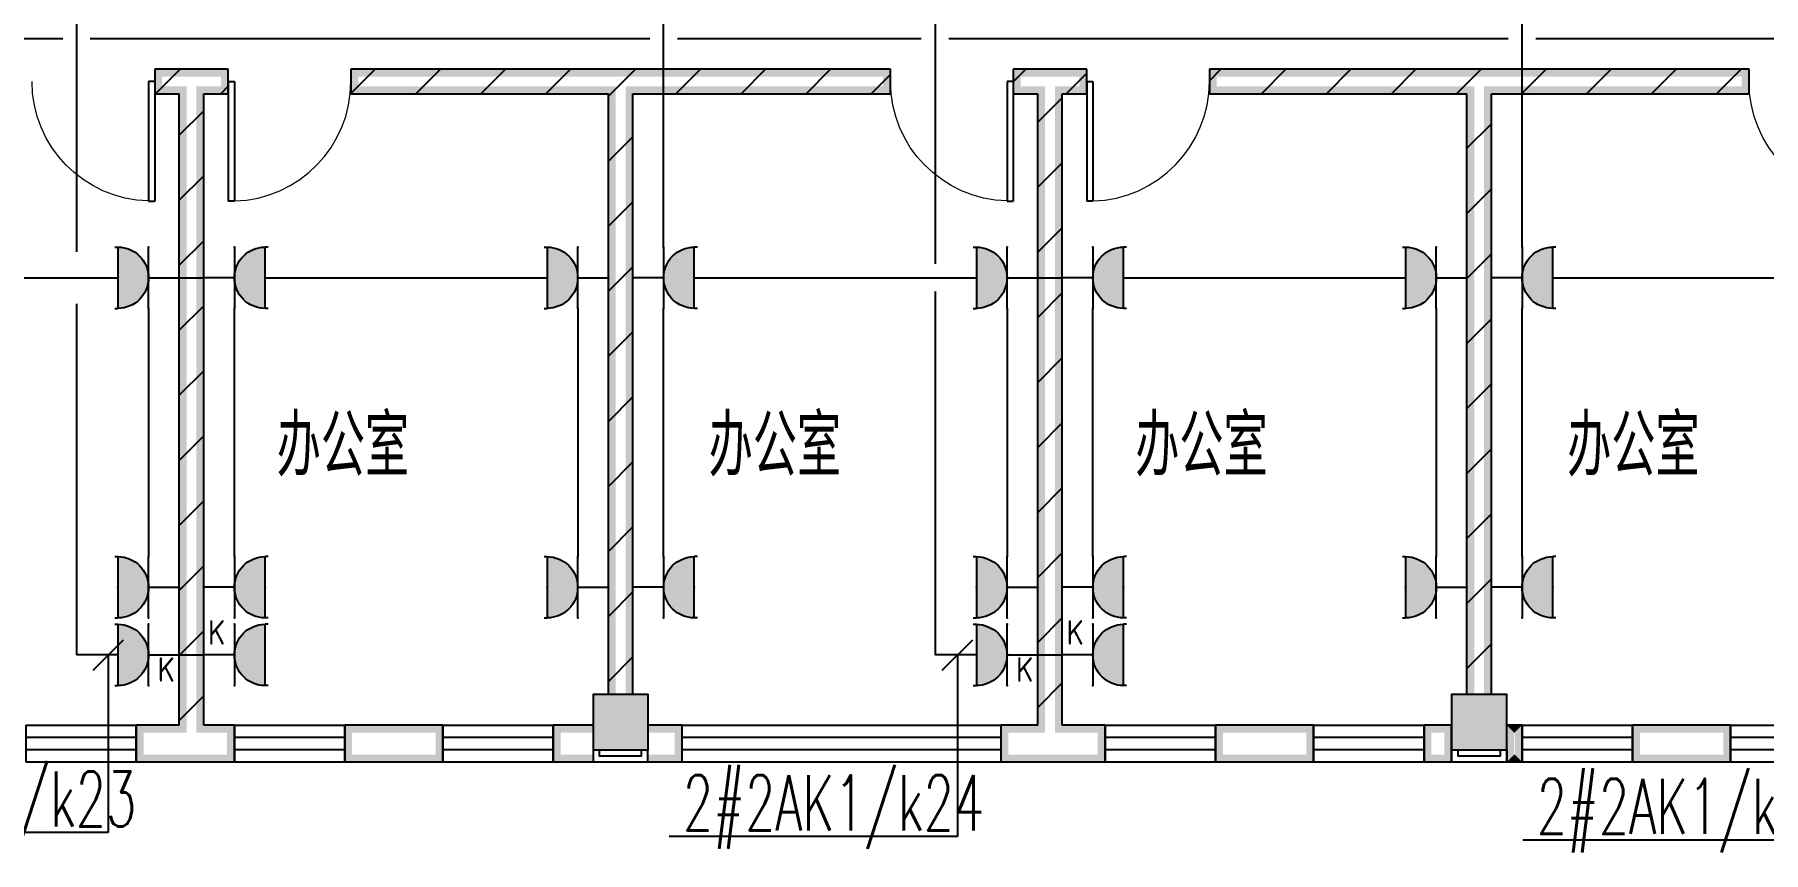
# Model space of a CAD drawing. Extents: x 101023 to 279373, y -114511 to 293844.
# Drawn here: x 201701 to 215797, y 131351 to 138021 of the extents above; entities that cross this region are included whole.
import ezdxf
from ezdxf.enums import TextEntityAlignment as Align

# ---------------------------------------------------------------- set-up
doc = ezdxf.new("R2010")
doc.units = 0
doc.header["$LTSCALE"] = 1000
doc.header["$MEASUREMENT"] = 0
for name, color, linetype in [('A-WALL-PATT', 252, 'Continuous'), ('COLUMN', 2, 'Continuous'), ('DIM-照明', 3, 'Continuous'), ('EQUIP-插座', 3, 'Continuous'), ('PUB_HATCH', 8, 'Continuous'), ('PUB_TEXT', 7, 'Continuous'), ('PUB_WALL', 2, 'Continuous'), ('STAIR', 2, 'Continuous'), ('WALL', 2, 'Continuous'), ('WINDOW', 2, 'Continuous'), ('WIRE-照明', 6, 'Continuous')]:
    doc.layers.add(name, color=color, linetype=linetype)
doc.styles.add('_TEL_ATTDEF', font='gbenor', dxfattribs={"bigfont": 'gbcbig'})
doc.styles.add('_TEL_DIM', font='simplex.shx', dxfattribs={"width": 0.8, "height": 3.5, "bigfont": 'gbcbig.shx'})
doc.styles.get("Standard").update_dxf_attribs({"font": 'simplex.shx', "width": 0.8, "bigfont": 'gbcbig.shx'})
pattern_1 = [(45, (-906447.23, -635367.28), (-265.16515, 265.16515), [])]

# ---------------------------------------------------------------- blocks, each defined once
blk = doc.blocks.new('$equip$00001237')
for p, q in [((-0.5, 1.05), (-0.5, 1)), ((-0.5, 1), (0.5, 1)), ((0.5, 1.05), (0.5, 1)), ((0.5, 0.5), (-0.5, 0.5)), ((0, 0.5), (0, 0))]:
    blk.add_line(p, q)
blk.add_arc((0, 1), 0.5, 180, 0)
for p in [(0, 1), (-0.5, 0.5), (0.5, 0.5), (0, 0)]:
    blk.add_point(p)
for points in [[(0.433, 0.75), (-0.433, 0.75), (0.5, 1), (-0.5, 1)], [(0.25, 0.567), (-0.25, 0.567), (0.433, 0.75), (-0.433, 0.75)], [(0, 0.5), (0, 0.5), (0.25, 0.567), (-0.25, 0.567)]]:
    blk.add_solid(points)
at = {"flags": 9}
blk.add_attdef('A', (0, 0), '', height=0.00002, dxfattribs=at)
blk = doc.blocks.new('$equip$00001764')
for p, q in [((-0.5, 1.05), (-0.5, 1)), ((-0.5, 1), (0.5, 1)), ((0.5, 1.05), (0.5, 1)), ((0.5, 0.5), (-0.5, 0.5)), ((0, 0.5), (0, 0))]:
    blk.add_line(p, q)
blk.add_arc((0, 1), 0.5, 180, 0)
for p in [(-0.5, 0.5), (0.5, 0.5), (0, 0)]:
    blk.add_point(p)
for points in [[(0.433, 0.75), (-0.433, 0.75), (0.5, 1), (-0.5, 1)], [(0.25, 0.567), (-0.25, 0.567), (0.433, 0.75), (-0.433, 0.75)], [(0, 0.5), (0, 0.5), (0.25, 0.567), (-0.25, 0.567)]]:
    blk.add_solid(points)
at = {"color": 7, "style": '_TEL_DIM'}
blk.add_attdef('$TEXT$', text='', height=0.4, dxfattribs=at).set_placement((0.303, 0.211), align=Align.MIDDLE_CENTER)
at = {"color": 7, "style": '_TEL_DIM', "flags": 1}
blk.add_attdef('A', text='', height=0.00002, dxfattribs=at).set_placement((0, 0), align=Align.MIDDLE_CENTER)
blk = doc.blocks.new('$WINLIB2D$00000001')
at = {"color": 0}
for points in [[(-0.5, 0.5), (-0.5, -0.5)], [(-0.5, 0.5), (0.5, 0.5)], [(0.5, -0.5), (0.5, 0.5)], [(0.5, 0.1667), (-0.5, 0.1667)], [(0.5, -0.1667), (-0.5, -0.1667)], [(-0.5, -0.5), (0.5, -0.5)]]:
    blk.add_lwpolyline(points, dxfattribs=at)
blk = doc.blocks.new('_FZH')
blk.add_lwpolyline([(-0.5, -0.5), (0.5, -0.5), (0.5, 0.5), (-0.5, 0.5)], close=True)
at = {"layer": 'PUB_HATCH'}
blk.add_solid([(-0.5, -0.5), (0.5, -0.5), (-0.5, 0.5), (0.5, 0.5)], dxfattribs=at)
blk = doc.blocks.new('$DorLib2D$00000001')
for p, q in [((0.45, 0.975), (0.5, 0.975)), ((0.45, 0), (0.45, 0.975)), ((0.5, 0), (0.5, 0.975)), ((0.5, 0), (0.45, 0))]:
    blk.add_line(p, q)
at = {"lineweight": 13}
blk.add_arc((0.475, 0), 0.975, 91.4693, 180, dxfattribs=at)
blk = doc.blocks.new('A$C54854E18')
at = {"layer": 'A-WALL-PATT'}
h = blk.add_hatch(dxfattribs=at)
h.set_pattern_fill('普通砖', color=256, scale=150, style=0)
h.set_pattern_definition(pattern_1)
h.paths.add_polyline_path([(86699.9, 90322.2), (86699.9, 90455.5), (86399.9, 90455.5), (86399.9, 90255.5), (86599.9, 90255.5), (86659.9, 90315.5)])
h = blk.add_hatch(dxfattribs=at)
h.set_pattern_fill('普通砖', color=256, scale=150, style=0)
h.set_pattern_definition(pattern_1)
h.paths.add_polyline_path([(86739.9, 90315.5), (86799.9, 90255.5), (86999.9, 90255.5), (86999.9, 90455.5), (86699.9, 90455.5), (86699.9, 90322.2)])
h = blk.add_hatch(dxfattribs=at)
h.set_pattern_fill('普通砖', color=256, scale=150, style=0)
h.set_pattern_definition(pattern_1)
h.paths.add_polyline_path([(90200, 90322.2), (90200, 90455.5), (87999.9, 90455.5), (87999.9, 90255.5), (90100, 90255.5), (90160, 90315.5)])
h = blk.add_hatch(dxfattribs=at)
h.set_pattern_fill('普通砖', color=256, scale=150, style=0)
h.set_pattern_definition(pattern_1)
h.paths.add_polyline_path([(90240, 90315.5), (90300, 90255.5), (92399.9, 90255.5), (92399.9, 90455.5), (90200, 90455.5), (90200, 90322.2)])
h = blk.add_hatch(dxfattribs=at)
h.set_pattern_fill('普通砖', color=256, scale=150, style=0)
h.set_pattern_definition(pattern_1)
h.paths.add_polyline_path([(93699.9, 90322.2), (93699.9, 90455.5), (93399.9, 90455.5), (93399.9, 90255.5), (93599.9, 90255.5), (93659.9, 90315.5)])
h = blk.add_hatch(dxfattribs=at)
h.set_pattern_fill('普通砖', color=256, scale=150, style=0)
h.set_pattern_definition(pattern_1)
h.paths.add_polyline_path([(93739.9, 90315.5), (93799.9, 90255.5), (93999.9, 90255.5), (93999.9, 90455.5), (93699.9, 90455.5), (93699.9, 90322.2)])
h = blk.add_hatch(dxfattribs=at)
h.set_pattern_fill('普通砖', color=256, scale=150, style=0)
h.set_pattern_definition(pattern_1)
h.paths.add_polyline_path([(97199.9, 90322.2), (97199.9, 90455.5), (94999.9, 90455.5), (94999.9, 90255.5), (97099.9, 90255.5), (97159.9, 90315.5)])
h = blk.add_hatch(dxfattribs=at)
h.set_pattern_fill('普通砖', color=256, scale=150, style=0)
h.set_pattern_definition(pattern_1)
h.paths.add_polyline_path([(97239.9, 90315.5), (97299.9, 90255.5), (99399.9, 90255.5), (99399.9, 90455.5), (97199.9, 90455.5), (97199.9, 90322.2)])
h = blk.add_hatch(dxfattribs=at)
h.set_pattern_fill('普通砖', color=256, scale=150, style=0)
h.set_pattern_definition(pattern_1)
h.paths.add_polyline_path([(86699.9, 85005.5), (86799.9, 85105.5), (86799.9, 90255.5), (86739.9, 90315.5), (86699.9, 90322.2), (86659.9, 90315.5), (86599.9, 90255.5), (86599.9, 85105.5)])
h = blk.add_hatch(dxfattribs=at)
h.set_pattern_fill('普通砖', color=256, scale=150, style=0)
h.set_pattern_definition(pattern_1)
h.paths.add_polyline_path([(90100, 85355.5), (90300, 85355.5), (90300, 90255.5), (90240, 90315.5), (90200, 90322.2), (90160, 90315.5), (90100, 90255.5)])
h = blk.add_hatch(dxfattribs=at)
h.set_pattern_fill('普通砖', color=256, scale=150, style=0)
h.set_pattern_definition(pattern_1)
h.paths.add_polyline_path([(93699.9, 85005.5), (93799.9, 85105.5), (93799.9, 90255.5), (93739.9, 90315.5), (93699.9, 90322.2), (93659.9, 90315.5), (93599.9, 90255.5), (93599.9, 85105.5)])
h = blk.add_hatch(dxfattribs=at)
h.set_pattern_fill('普通砖', color=256, scale=150, style=0)
h.set_pattern_definition(pattern_1)
h.paths.add_polyline_path([(97099.9, 85355.5), (97299.9, 85355.5), (97299.9, 90255.5), (97239.9, 90315.5), (97199.9, 90322.2), (97159.9, 90315.5), (97099.9, 90255.5)])
at = {"layer": 'PUB_WALL'}
for points in [[(86699.9, 90455.5), (86399.9, 90455.5), (86459.9, 90395.5), (86699.9, 90395.5)], [(86399.9, 90455.5), (86399.9, 90255.5), (86459.9, 90315.5), (86459.9, 90395.5)], [(86999.9, 90455.5), (86699.9, 90455.5), (86699.9, 90395.5), (86939.9, 90395.5)], [(86999.9, 90255.5), (86999.9, 90455.5), (86939.9, 90395.5), (86939.9, 90315.5)], [(90200, 90455.5), (87999.9, 90455.5), (88059.9, 90395.5), (90200, 90395.5)], [(87999.9, 90455.5), (87999.9, 90255.5), (88059.9, 90315.5), (88059.9, 90395.5)], [(92399.9, 90455.5), (90200, 90455.5), (90200, 90395.5), (92339.9, 90395.5)], [(92399.9, 90255.5), (92399.9, 90455.5), (92339.9, 90395.5), (92339.9, 90315.5)], [(93699.9, 90455.5), (93399.9, 90455.5), (93459.9, 90395.5), (93699.9, 90395.5)], [(93399.9, 90455.5), (93399.9, 90255.5), (93459.9, 90315.5), (93459.9, 90395.5)], [(93999.9, 90455.5), (93699.9, 90455.5), (93699.9, 90395.5), (93939.9, 90395.5)], [(93999.9, 90255.5), (93999.9, 90455.5), (93939.9, 90395.5), (93939.9, 90315.5)], [(97199.9, 90455.5), (94999.9, 90455.5), (95059.9, 90395.5), (97199.9, 90395.5)], [(94999.9, 90455.5), (94999.9, 90255.5), (95059.9, 90315.5), (95059.9, 90395.5)], [(99399.9, 90455.5), (97199.9, 90455.5), (97199.9, 90395.5), (99339.9, 90395.5)], [(99399.9, 90255.5), (99399.9, 90455.5), (99339.9, 90395.5), (99339.9, 90315.5)], [(86399.9, 90255.5), (86599.9, 90255.5), (86659.9, 90315.5), (86459.9, 90315.5)], [(86599.9, 85105.5), (86599.9, 90255.5), (86659.9, 90315.5), (86659.9, 85045.5)], [(86799.9, 85105.5), (86799.9, 90255.5), (86739.9, 90315.5), (86739.9, 85045.5)], [(86799.9, 90255.5), (86999.9, 90255.5), (86939.9, 90315.5), (86739.9, 90315.5)], [(87999.9, 90255.5), (90100, 90255.5), (90160, 90315.5), (88059.9, 90315.5)], [(90100, 85355.5), (90160, 85355.5), (90160, 90315.5), (90100, 90255.5)], [(90300, 90255.5), (92399.9, 90255.5), (92339.9, 90315.5), (90240, 90315.5)], [(90240, 85355.5), (90300, 85355.5), (90300, 90255.5), (90240, 90315.5)], [(93399.9, 90255.5), (93599.9, 90255.5), (93659.9, 90315.5), (93459.9, 90315.5)], [(93599.9, 85105.5), (93599.9, 90255.5), (93659.9, 90315.5), (93659.9, 85045.5)], [(93799.9, 90255.5), (93999.9, 90255.5), (93939.9, 90315.5), (93739.9, 90315.5)], [(93799.9, 85105.5), (93799.9, 90255.5), (93739.9, 90315.5), (93739.9, 85045.5)], [(94999.9, 90255.5), (97099.9, 90255.5), (97159.9, 90315.5), (95059.9, 90315.5)], [(97099.9, 85355.5), (97159.9, 85355.5), (97159.9, 90315.5), (97099.9, 90255.5)], [(97299.9, 90255.5), (99399.9, 90255.5), (99339.9, 90315.5), (97239.9, 90315.5)], [(97239.9, 85355.5), (97299.9, 85355.5), (97299.9, 90255.5), (97239.9, 90315.5)], [(90425, 85355.5), (89975, 85355.5), (90035, 85295.5), (90365, 85295.5)], [(89975, 85355.5), (89975, 84905.5), (90035, 84965.5), (90035, 85295.5)], [(90425, 84905.5), (90425, 85355.5), (90365, 85295.5), (90365, 84965.5)], [(97425, 85355.5), (96975, 85355.5), (97035, 85295.5), (97365, 85295.5)], [(96975, 85355.5), (96975, 84905.5), (97035, 84965.5), (97035, 85295.5)], [(97425, 84905.5), (97425, 85355.5), (97365, 85295.5), (97365, 84965.5)], [(86599.9, 85105.5), (86250, 85105.5), (86310, 85045.5), (86659.9, 85045.5)], [(86250, 85105.5), (86250, 84805.5), (86310, 84865.5), (86310, 85045.5)], [(87050, 85105.5), (86799.9, 85105.5), (86739.9, 85045.5), (86990, 85045.5)], [(87050, 84805.5), (87050, 85105.5), (86990, 85045.5), (86990, 84865.5)], [(88750, 85105.5), (87950, 85105.5), (88010, 85045.5), (88690, 85045.5)], [(87950, 85105.5), (87950, 84805.5), (88010, 84865.5), (88010, 85045.5)], [(88750, 84805.5), (88750, 85105.5), (88690, 85045.5), (88690, 84865.5)], [(89975, 85105.5), (89650, 85105.5), (89710, 85045.5), (89975, 85045.5)], [(89650, 85105.5), (89650, 84805.5), (89710, 84865.5), (89710, 85045.5)], [(90425, 85105.5), (90425, 85045.5), (90640, 85045.5), (90700, 85105.5)], [(90700, 84805.5), (90700, 85105.5), (90640, 85045.5), (90640, 84865.5)], [(93599.9, 85105.5), (93300, 85105.5), (93360, 85045.5), (93659.9, 85045.5)], [(93300, 85105.5), (93300, 84805.5), (93360, 84865.5), (93360, 85045.5)], [(94150, 85105.5), (93799.9, 85105.5), (93739.9, 85045.5), (94090, 85045.5)], [(94150, 84805.5), (94150, 85105.5), (94090, 85045.5), (94090, 84865.5)], [(95850, 85105.5), (95050, 85105.5), (95110, 85045.5), (95790, 85045.5)], [(95050, 85105.5), (95050, 84805.5), (95110, 84865.5), (95110, 85045.5)], [(95850, 84805.5), (95850, 85105.5), (95790, 85045.5), (95790, 84865.5)], [(96974.9, 85105.5), (96750, 85105.5), (96810, 85045.5), (96914.9, 85045.5)], [(96750, 85105.5), (96750, 84805.5), (96810, 84865.5), (96810, 85045.5)], [(96974.9, 84805.5), (96974.9, 85105.5), (96914.9, 85045.5), (96914.9, 84865.5)], [(97425, 85105.4), (97425, 84905.5), (97424.9, 84905.5), (97424.9, 84805.5), (97484.9, 84865.5), (97484.9, 85045.5)], [(97425, 85105.5), (97425, 85105.4), (97484.9, 85045.5), (97490, 85045.5), (97550, 85105.5)], [(97550, 84805.5), (97550, 85105.5), (97490, 85045.5), (97490, 84865.5)], [(99250, 85105.5), (98450, 85105.5), (98510, 85045.5), (99190, 85045.5)], [(98450, 85105.5), (98450, 84805.5), (98510, 84865.5), (98510, 85045.5)], [(99250, 84805.5), (99250, 85105.5), (99190, 85045.5), (99190, 84865.5)], [(86250, 84805.5), (86699.9, 84805.5), (86699.9, 84865.5), (86310, 84865.5)], [(86699.9, 84805.5), (87050, 84805.5), (86990, 84865.5), (86699.9, 84865.5)], [(87950, 84805.5), (88750, 84805.5), (88690, 84865.5), (88010, 84865.5)], [(89650, 84805.5), (89975, 84805.5), (89975, 84865.5), (89710, 84865.5)], [(89975, 84905.5), (90425, 84905.5), (90365, 84965.5), (90035, 84965.5)], [(90419.9, 84805.5), (90700, 84805.5), (90640, 84865.5), (90419.9, 84865.5)], [(93300, 84805.5), (93699.9, 84805.5), (93699.9, 84865.5), (93360, 84865.5)], [(93699.9, 84805.5), (94150, 84805.5), (94090, 84865.5), (93699.9, 84865.5)], [(95050, 84805.5), (95850, 84805.5), (95790, 84865.5), (95110, 84865.5)], [(96750, 84805.5), (96974.9, 84805.5), (96914.9, 84865.5), (96810, 84865.5)], [(96975, 84905.5), (97425, 84905.5), (97365, 84965.5), (97035, 84965.5)], [(97424.9, 84805.5), (97550, 84805.5), (97490, 84865.5), (97484.9, 84865.5)], [(98450, 84805.5), (99250, 84805.5), (99190, 84865.5), (98510, 84865.5)]]:
    blk.add_hatch(color=256, dxfattribs=at).paths.add_polyline_path(points)
for points in [[(89975, 84905.5), (89975, 84805.5), (90419.9, 84805.5), (90419.9, 84905.5)], [(90025, 84905.5), (90025, 84855.5), (90369.9, 84855.5), (90369.9, 84905.5)], [(96974.9, 84905.5), (96974.9, 84805.5), (97424.9, 84805.5), (97424.9, 84905.5)], [(97024.9, 84905.5), (97024.9, 84855.5), (97374.9, 84855.5), (97374.9, 84905.5)]]:
    blk.add_lwpolyline(points)
at = {"layer": 'WALL'}
for p, q in [((86699.9, 90455.5), (86399.9, 90455.5)), ((86399.9, 90455.5), (86399.9, 90255.5)), ((86999.9, 90455.5), (86699.9, 90455.5)), ((86999.9, 90255.5), (86999.9, 90455.5)), ((90200, 90455.5), (87999.9, 90455.5)), ((87999.9, 90455.5), (87999.9, 90255.5)), ((92399.9, 90455.5), (90200, 90455.5)), ((92399.9, 90255.5), (92399.9, 90455.5)), ((93699.9, 90455.5), (93399.9, 90455.5)), ((93399.9, 90455.5), (93399.9, 90255.5)), ((93999.9, 90455.5), (93699.9, 90455.5)), ((93999.9, 90255.5), (93999.9, 90455.5)), ((97199.9, 90455.5), (94999.9, 90455.5)), ((94999.9, 90455.5), (94999.9, 90255.5)), ((99399.9, 90455.5), (97199.9, 90455.5)), ((99399.9, 90255.5), (99399.9, 90455.5)), ((86399.9, 90255.5), (86599.9, 90255.5)), ((86599.9, 85105.5), (86599.9, 90255.5)), ((86799.9, 85105.5), (86799.9, 90255.5)), ((86799.9, 90255.5), (86999.9, 90255.5)), ((87999.9, 90255.5), (90100, 90255.5)), ((90100, 85355.5), (90100, 90255.5)), ((90300, 90255.5), (92399.9, 90255.5)), ((90300, 85355.5), (90300, 90255.5)), ((93399.9, 90255.5), (93599.9, 90255.5)), ((93599.9, 85105.5), (93599.9, 90255.5)), ((93799.9, 90255.5), (93999.9, 90255.5)), ((93799.9, 85105.5), (93799.9, 90255.5)), ((94999.9, 90255.5), (97099.9, 90255.5)), ((97099.9, 85355.5), (97099.9, 90255.5)), ((97299.9, 90255.5), (99399.9, 90255.5)), ((97299.9, 85355.5), (97299.9, 90255.5)), ((86599.9, 85105.5), (86250, 85105.5)), ((86250, 85105.5), (86250, 84805.5)), ((87050, 85105.5), (86799.9, 85105.5)), ((87050, 84805.5), (87050, 85105.5)), ((88750, 85105.5), (87950, 85105.5)), ((87950, 85105.5), (87950, 84805.5)), ((88750, 84805.5), (88750, 85105.5)), ((89975, 85105.5), (89650, 85105.5)), ((89650, 85105.5), (89650, 84805.5)), ((90700, 85105.5), (90425, 85105.5)), ((90700, 84805.5), (90700, 85105.5)), ((93599.9, 85105.5), (93300, 85105.5)), ((93300, 85105.5), (93300, 84805.5)), ((94150, 85105.5), (93799.9, 85105.5)), ((94150, 84805.5), (94150, 85105.5)), ((95850, 85105.5), (95050, 85105.5)), ((95050, 85105.5), (95050, 84805.5)), ((95850, 84805.5), (95850, 85105.5)), ((96974.9, 85105.5), (96750, 85105.5)), ((96750, 85105.5), (96750, 84805.5)), ((96974.9, 84805.5), (96974.9, 85105.5)), ((97550, 85105.5), (97425, 85105.5)), ((97550, 84805.5), (97550, 85105.5)), ((99250, 85105.5), (98450, 85105.5)), ((98450, 85105.5), (98450, 84805.5)), ((99250, 84805.5), (99250, 85105.5)), ((97424.9, 84905.5), (97424.9, 84805.5)), ((86250, 84805.5), (86699.9, 84805.5)), ((86699.9, 84805.5), (87050, 84805.5)), ((87950, 84805.5), (88750, 84805.5)), ((89650, 84805.5), (89975, 84805.5)), ((90419.9, 84805.5), (90700, 84805.5)), ((93300, 84805.5), (93699.9, 84805.5)), ((93699.9, 84805.5), (94150, 84805.5)), ((95050, 84805.5), (95850, 84805.5)), ((96750, 84805.5), (96974.9, 84805.5)), ((97424.9, 84805.5), (97550, 84805.5)), ((98450, 84805.5), (99250, 84805.5))]:
    blk.add_line(p, q, dxfattribs=at)
at = {"layer": 'COLUMN', "xscale": 449.9999994899845, "yscale": 450.0000001534354, "zscale": 450.0000001534354, "rotation": 359.9999999772327}
for p in [(90200, 85130.5), (97200, 85130.5)]:
    blk.add_blockref('_FZH', p, dxfattribs=at)
at = {"layer": 'WINDOW'}
for name, p, xscale, yscale, zscale, rotation in [('$DorLib2D$00000001', (85899.9, 90355.5), -1000, 1000, 1000, 180), ('$DorLib2D$00000001', (87499.9, 90355.5), 1000, 1000, -1000, 180), ('$DorLib2D$00000001', (92899.9, 90355.5), -1000, 1000, 1000, 180), ('$DorLib2D$00000001', (94499.9, 90355.5), 1000, 1000, -1000, 180), ('$DorLib2D$00000001', (99899.9, 90355.5), -1000, 1000, 1000, 180), ('$WINLIB2D$00000001', (87500, 84955.5), 900, 300, -900, 9.164507314263251e-10), ('$WINLIB2D$00000001', (89200, 84955.5), 900, 300, -900, 9.164507314263251e-10), ('$WINLIB2D$00000001', (92000, 84955.5), -2600, 300, -2600, 180)]:
    blk.add_blockref(name, p, dxfattribs=dict(at, xscale=xscale, yscale=yscale, zscale=zscale, rotation=rotation))
at = {"layer": 'WINDOW', "xscale": 900, "yscale": 300, "zscale": -900}
for p in [(85800, 84955.5), (94600, 84955.5), (96300, 84955.5), (98000, 84955.5), (99700, 84955.5)]:
    blk.add_blockref('$WINLIB2D$00000001', p, dxfattribs=at)
at = {"layer": 'PUB_TEXT'}
for p in [(87394.7, 87135.9), (90916.7, 87135.9), (94394.7, 87135.9), (97916.7, 87135.9)]:
    blk.add_text('办公室', height=500, dxfattribs=at).set_placement(p)

msp = doc.modelspace()

# ---------------------------------------------------------------- linework, layer by layer
at = {"layer": 'DIM-照明'}
for p, q in [((202178, 132837), (202426, 133084)), ((209102, 132837), (209350, 133084))]:
    msp.add_line(p, q, dxfattribs=at)
for points in [[(202302, 132961), (202302, 131512)], [(209226, 132961), (209226, 131480)], [(202302, 131512), (199961, 131512)], [(209226, 131480), (206874, 131480)], [(216177, 131451), (213836, 131451)]]:
    msp.add_lwpolyline(points, dxfattribs=at)
at = {"layer": 'WIRE-照明'}
for p, q in [((202043, 138748), (202043, 136250)), ((206830, 136288), (206830, 138748)), ((209043, 138748), (209043, 136150)), ((213830, 136288), (213830, 138748)), ((199942, 137988), (201930, 137988)), ((202155, 137988), (206717, 137988)), ((206942, 137988), (208930, 137988)), ((209155, 137988), (213717, 137988)), ((213942, 137988), (215930, 137988)), ((209043, 135925), (209043, 132961)), ((202043, 135825), (202043, 132961)), ((202380, 132961), (202043, 132961)), ((209380, 132961), (209043, 132961))]:
    msp.add_line(p, q, dxfattribs=at)
at = {"layer": 'WIRE-照明', "linetype": 'Continuous'}
for p, q in [((200080, 136038), (202380, 136038)), ((202880, 136038), (203080, 136038)), ((203580, 136038), (205880, 136038)), ((207080, 136038), (209380, 136038)), ((209880, 136038), (210080, 136038)), ((210580, 136038), (212880, 136038)), ((214080, 136038), (216380, 136038)), ((202630, 135788), (202630, 133763)), ((203330, 133763), (203330, 135788)), ((206130, 135788), (206130, 133763)), ((206830, 133763), (206830, 135788)), ((209630, 135788), (209630, 133763)), ((210330, 133763), (210330, 135788)), ((213130, 135788), (213130, 133763)), ((213830, 133763), (213830, 135788)), ((202880, 132961), (203080, 132961)), ((209880, 132961), (210080, 132961))]:
    msp.add_line(p, q, dxfattribs=at)

# ---------------------------------------------------------------- block references
at = {"layer": 'EQUIP-插座', "xscale": -500, "yscale": 500, "zscale": 500}
for p, rotation in [((202880, 136038), 90), ((203080, 136038), 270), ((206380, 136038), 90), ((206580, 136038), 270), ((209880, 136038), 90), ((210080, 136038), 270), ((213380, 136038), 90), ((213580, 136038), 270), ((202880, 133513), 90), ((203080, 133513), 270), ((206380, 133513), 90), ((206580, 133513), 270), ((209880, 133513), 90), ((210080, 133513), 270), ((213380, 133513), 90), ((213580, 133513), 270)]:
    msp.add_blockref('$equip$00001237', p, dxfattribs=dict(at, rotation=rotation))
at = {"layer": 'EQUIP-插座'}
ref = msp.add_blockref('$equip$00001764', (203080, 132961), dxfattribs=dict(at, xscale=-500, yscale=500, zscale=500, rotation=270))
ref.add_attrib('$TEXT$', 'K', dxfattribs={"layer": '0', "color": 7, "height": 200, "style": '_TEL_ATTDEF'}).set_placement((203185, 133145), align=Align.MIDDLE_CENTER)
ref = msp.add_blockref('$equip$00001764', (210080, 132961), dxfattribs=dict(at, xscale=-500, yscale=500, zscale=500, rotation=270))
ref.add_attrib('$TEXT$', 'K', dxfattribs={"layer": '0', "color": 7, "height": 200, "style": '_TEL_ATTDEF'}).set_placement((210185, 133145), align=Align.MIDDLE_CENTER)
ref = msp.add_blockref('$equip$00001764', (202880, 132961), dxfattribs=dict(at, xscale=-500, yscale=500, zscale=500, rotation=90))
ref.add_attrib('$TEXT$', 'K', dxfattribs={"layer": '0', "color": 7, "height": 200, "style": '_TEL_ATTDEF'}).set_placement((202774, 132842), align=Align.MIDDLE_CENTER)
ref = msp.add_blockref('$equip$00001764', (209880, 132961), dxfattribs=dict(at, xscale=-500, yscale=500, zscale=500, rotation=90))
ref.add_attrib('$TEXT$', 'K', dxfattribs={"layer": '0', "color": 7, "height": 200, "style": '_TEL_ATTDEF'}).set_placement((209774, 132842), align=Align.MIDDLE_CENTER)
at = {"layer": 'STAIR'}
msp.add_blockref('A$C54854E18', (116280, 47283), dxfattribs=at)

# ---------------------------------------------------------------- texts
at = {"layer": 'DIM-照明', "color": 7, "style": '_TEL_DIM', "width": 0.64}
for s, p in [('2#2AK1/k23', (200074, 131562)), ('2#2AK1/k24', (206987, 131530)), ('2#2AK1/k25', (213949, 131501))]:
    msp.add_text(s, height=450, dxfattribs=at).set_placement(p)

doc.saveas('drawing.dxf')
